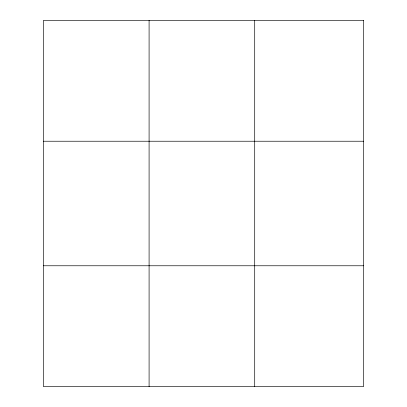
<?xml version="1.0" encoding="UTF-8"?>
<svg xmlns="http://www.w3.org/2000/svg" width="407" height="407" viewBox="0 0 407 407"><rect width="100%" height="100%" fill="white"/><g stroke="black" fill="none" stroke-linecap="round" stroke-linejoin="round"><path stroke-width="0.61" d="M149.089 386.65L149.089 20.35M254.706 386.65L254.706 20.35M43.478 141.229L363.522 141.229M43.478 265.771L363.522 265.771M363.522 20.35L363.522 386.65L43.478 386.65L43.478 20.35L363.522 20.35"/></g></svg>
